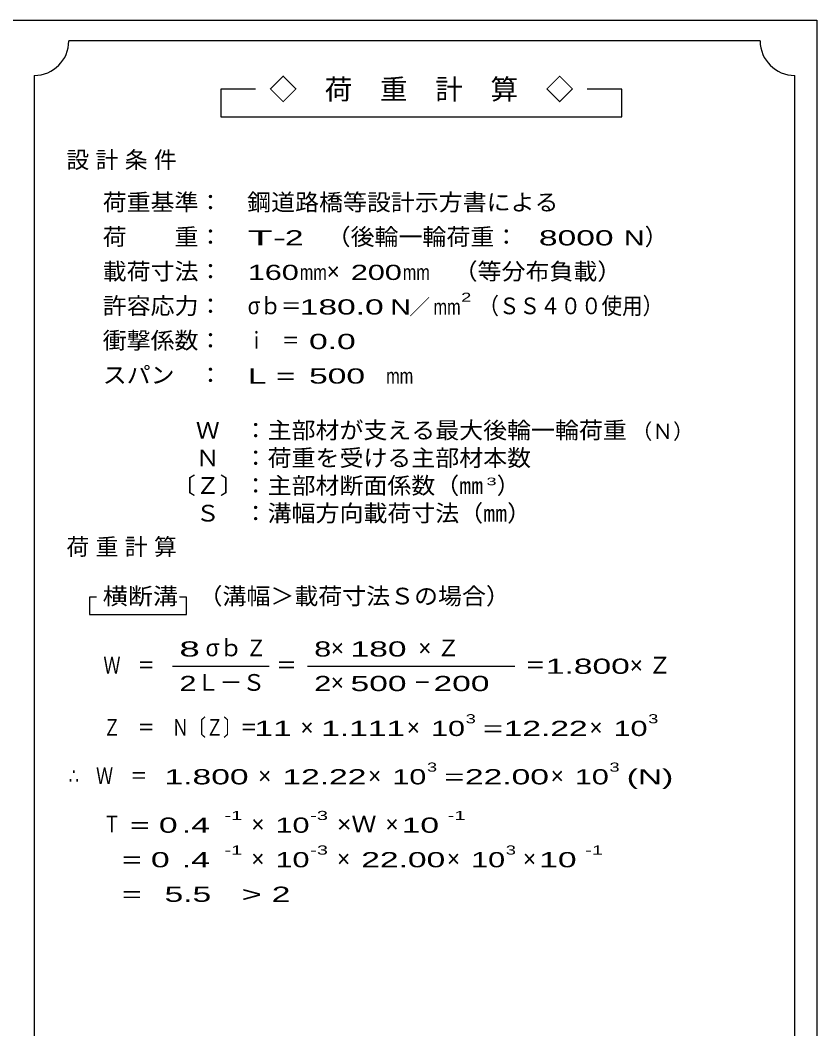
# Model space of a CAD drawing. Units: millimetres, scale not verified. Extents: x -1456 to 1389, y -1026 to 839.
# Drawn here: x 467 to 1389, y -329 to 839 of the extents above; entities that cross this region are included whole.
import ezdxf
from ezdxf.enums import TextEntityAlignment as Align

# ---------------------------------------------------------------- set-up
doc = ezdxf.new("R2010")
doc.units = ezdxf.units.MM
doc.header["$LTSCALE"] = 8
doc.layers.add('0_2', color=150, linetype='Continuous', lineweight=25)
doc.layers.add('24', color=2, linetype='Continuous', lineweight=25)
doc.styles.add('ベクトル', font='')
doc.styles.get('ベクトル').set_extended_font_data('ベクトル')

msp = doc.modelspace()

# ---------------------------------------------------------------- linework, layer by layer
at = {"layer": '0_2'}
for p, q in [((-1379.2, 838.8), (1388.8, 838.8)), ((1388.8, 838.8), (1388.8, -921.2))]:
    msp.add_line(p, q, dxfattribs=at)
at = {"layer": '24', "color": 4}
for p, q in [((1323.2, 814.8), (523.2, 814.8)), ((483.2, 774.8), (483.2, -465.2)), ((1363.2, -465.2), (1363.2, 774.8)), ((739.2, 758.8), (699.2, 758.8)), ((699.2, 758.8), (699.2, 726.8)), ((1163.2, 758.8), (1123.2, 758.8)), ((1163.2, 726.8), (1163.2, 758.8)), ((699.2, 726.8), (1163.2, 726.8)), ((555.2, 170.8), (547.2, 170.8)), ((547.2, 170.8), (547.2, 150.8)), ((659.2, 170.8), (651.2, 170.8)), ((659.2, 150.8), (659.2, 170.8)), ((547.2, 150.8), (659.2, 150.8)), ((643.2, 90.8), (755.2, 90.8)), ((799.2, 90.8), (1039.2, 90.8))]:
    msp.add_line(p, q, dxfattribs=at)
for centre, start, end in [((483.2, 814.8), 270, 0), ((1363.2, 814.8), 180, 270)]:
    msp.add_arc(centre, 40, start, end, dxfattribs=at)

# ---------------------------------------------------------------- texts
at = {"layer": '24', "style": 'ベクトル'}
for s, height, p in [('◇\u3000荷\u3000重\u3000計\u3000算\u3000◇', 23.46, (755.2, 758.8)), ('）', 19.35, (1189.6, 588)), ('×', 19.35, (821.6, 548)), ('／', 17.6, (917.2, 506.8)), ('（Ｎ）', 17.6, (1174.4, 362.8)), ('）', 19.35, (1018.4, 300)), ('σｂ', 19.35, (681.6, 112)), ('×', 19.35, (826.4, 112)), ('Ｌ－Ｓ', 19.35, (671.2, 72)), ('×', 19.35, (826.4, 72)), ('×', 19.35, (791.2, 20)), ('×', 19.35, (914.4, 20)), ('×', 19.35, (1125.6, 20)), ('×', 19.35, (742.4, -36)), ('×', 19.35, (869.6, -36)), ('×', 19.35, (1080.8, -36)), ('×', 19.35, (734.4, -92)), ('×', 19.35, (889.6, -92)), ('×', 19.35, (734.4, -132)), ('×', 19.35, (833.6, -132)), ('×', 19.35, (960.8, -132)), ('×', 19.35, (1048.8, -132))]:
    msp.add_text(s, height=height, dxfattribs=at).set_placement(p, align=Align.MIDDLE_LEFT)
for s, height, width, p in [('荷重基準：\u3000', 19.35, 1.05, (562.4, 628)), ('鋼道路橋等設計示方書による', 19.35, 1.05, (729.6, 628)), ('荷\u3000\u3000重：\u3000', 19.35, 1.05, (562.4, 588)), ('T-', 17.6, 2, (730.4, 586.8)), (' 2 ', 17.6, 1.65, (762.4, 586.8)), ('（後輪一輪荷重：', 19.35, 1.05, (821.6, 588)), ('  8000', 17.6, 1.65, (1045.6, 586.8)), ('N', 17.6, 1.4, (1165.6, 586.8)), ('\u3000（等分布負載）', 19.35, 1.05, (940.8, 548)), ('載荷寸法：\u3000', 19.35, 1.05, (562.4, 548)), ('160', 17.6, 1.5, (730.4, 546.8)), ('mm', 17.6, 0.8, (790.4, 546.8)), ('200', 17.6, 1.5, (849.6, 546.8)), ('mm', 17.6, 0.8, (909.6, 546.8)), ('許容応力：\u3000', 19.35, 1.05, (562.4, 508)), ('σｂ＝', 19.35, 0.9, (730.4, 508)), ('180.0', 17.6, 1.65, (790.4, 506.8)), ('N', 17.6, 1.4, (895.2, 506.8)), ('2', 10.56, 1.5, (977.2, 518)), ('（ＳＳ４００使用）', 19.35, 0.9, (997.2, 508)), ('mm', 17.6, 0.8, (945.2, 506.8)), ('衝撃係数：\u3000', 19.35, 1.05, (562.4, 468)), ('ｉ\u3000＝', 19.35, 0.75, (730.4, 468)), (' 0.0', 17.6, 1.65, (790.4, 466.8)), ('スパン\u3000：\u3000', 19.35, 1.05, (562.4, 428)), ('L =', 17.6, 1.65, (730.4, 426.8)), (' 500 ', 17.6, 1.65, (790.4, 426.8)), ('mm', 17.6, 0.8, (890.4, 426.8)), ('\u3000Ｗ\u3000：主部材が支える最大後輪一輪荷重', 19.35, 1.05, (642.4, 364)), ('\u3000Ｎ\u3000：荷重を受ける主部材本数', 19.35, 1.05, (642.4, 332)), ('〔Ｚ〕：主部材断面係数（㎜', 19.35, 1.05, (642.4, 300)), ('3', 8.798, 1.8, (1006.4, 304.8)), ('\u3000Ｓ\u3000：溝幅方向載荷寸法（㎜）', 19.35, 1.05, (642.4, 268)), ('横断溝', 19.35, 1.1, (562.4, 172)), ('\u3000（溝幅＞載荷寸法Ｓの場合）', 19.35, 1.05, (645.6, 172)), ('8', 17.6, 1.8, (651.2, 110.8)), ('Ｚ', 19.35, 0.9, (728, 112)), ('8', 17.6, 1.5, (807.2, 110.8)), (' 180 ', 17.6, 1.65, (838.4, 110.8)), ('Ｗ\u3000＝', 19.35, 0.75, (563.2, 92)), ('＝', 19.35, 0.9, (763.2, 92)), ('＝', 19.35, 0.9, (1051.2, 92)), ('1.800', 17.6, 1.65, (1075.2, 90.8)), ('2', 17.6, 1.5, (651.2, 70.8)), ('2', 17.6, 1.5, (807.2, 70.8)), (' 500 ', 17.6, 1.65, (838.4, 70.8)), ('－', 19.35, 0.75, (922.4, 72)), (' 200 ', 17.6, 1.65, (934.4, 70.8)), ('3', 10.56, 1.5, (982.4, 30)), ('3', 10.56, 1.5, (1193.6, 30)), ('Ｚ\u3000＝\u3000Ｎ〔Ｚ〕＝', 19.35, 0.75, (563.2, 20)), (' 11 ', 17.6, 1.65, (727.2, 18.8)), ('1.111', 17.6, 1.65, (815.2, 18.8)), ('10', 17.6, 1.5, (942.4, 18.8)), ('12.22', 17.6, 1.65, (1026.4, 18.8)), ('10', 17.6, 1.5, (1153.6, 18.8)), ('=', 17.6, 1.7, (1002.4, 18.8)), ('3', 10.56, 1.5, (937.6, -26)), ('3', 10.56, 1.5, (1148.8, -26)), ('∴\u3000Ｗ\u3000＝', 19.35, 0.75, (523.2, -36)), (' 1.800', 17.6, 1.65, (623.2, -37.2)), ('12.22', 17.6, 1.65, (770.4, -37.2)), ('10', 17.6, 1.5, (897.6, -37.2)), ('=', 17.6, 1.7, (957.6, -37.2)), ('22.00', 17.6, 1.65, (981.6, -37.2)), ('10', 17.6, 1.5, (1108.8, -37.2)), ('(N)', 17.6, 1.65, (1168.8, -37.2)), ('-1', 10.56, 1.65, (703.2, -82)), ('-3', 10.56, 1.65, (802.4, -82)), ('-1', 10.56, 1.65, (961.6, -82)), ('Ｔ', 19.35, 0.75, (563.2, -92)), (' = 0', 17.6, 1.65, (583.2, -93.2)), (' .4 ', 17.6, 1.65, (643.2, -93.2)), ('10', 17.6, 1.5, (762.4, -93.2)), ('×Ｗ', 19.35, 1.1, (833.6, -92)), (' 10 ', 17.6, 1.65, (897.6, -93.2)), ('-1', 10.56, 1.65, (703.2, -122)), ('-3', 10.56, 1.65, (802.4, -122)), ('3', 10.56, 1.5, (1028.8, -122)), ('-1', 10.56, 1.65, (1120.8, -122)), ('  = 0', 17.6, 1.65, (563.2, -133.2)), (' .4 ', 17.6, 1.65, (643.2, -133.2)), ('10', 17.6, 1.5, (762.4, -133.2)), ('22.00', 17.6, 1.65, (861.6, -133.2)), ('10', 17.6, 1.5, (988.8, -133.2)), (' 10 ', 17.6, 1.65, (1056.8, -133.2)), ('  =', 17.6, 1.65, (563.2, -173.2)), (' 5.5', 17.6, 1.65, (623.2, -173.2)), ('>', 17.6, 1.7, (723.2, -173.2)), (' 2 ', 17.6, 1.65, (747.2, -173.2))]:
    msp.add_text(s, height=height, dxfattribs=dict(at, width=width)).set_placement(p, align=Align.MIDDLE_LEFT)
at = {"layer": '24', "char_height": 19.35, "attachment_point": 4, "style": 'ベクトル'}
for s, insert in [('\\T1.28;設計条件', (520.4, 676)), ('\\T1.28;荷重計算', (520.4, 228)), ('\\T1.42;×Ｚ', (927.6, 112)), ('\\T1.42;×Ｚ', (1172.4, 92))]:
    msp.add_mtext(s, dxfattribs=dict(at, insert=insert))

doc.saveas('drawing.dxf')
